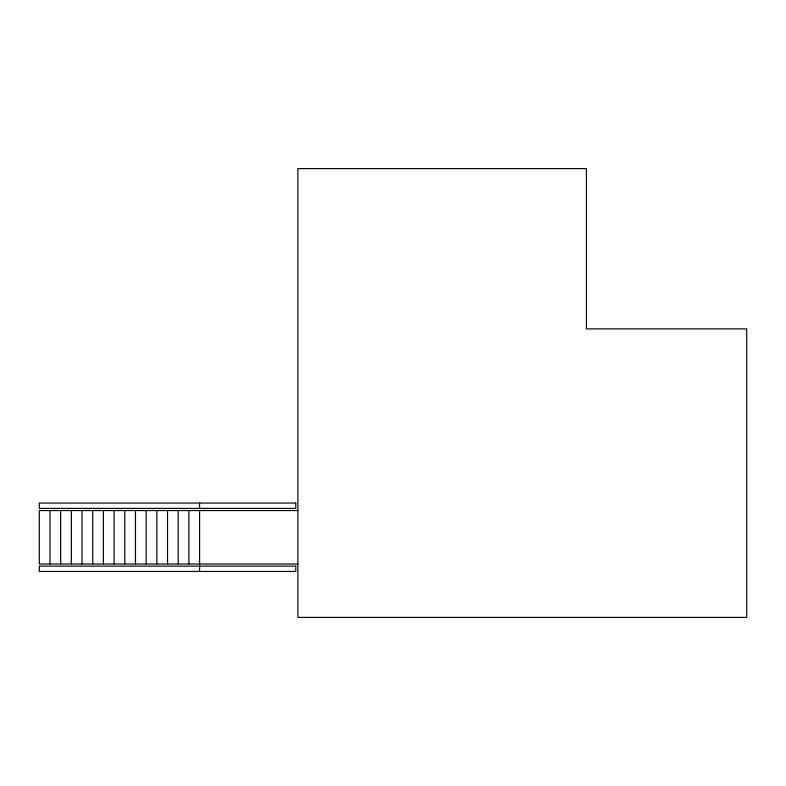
<?xml version="1.0" encoding="UTF-8"?>
<svg xmlns="http://www.w3.org/2000/svg" width="786" height="786" viewBox="0 0 786 786"><rect width="100%" height="100%" fill="white"/><g stroke="black" fill="none" stroke-linecap="round" stroke-linejoin="round"><path stroke-width="1.18" d="M297.894 510.546L39.3 510.546L39.3 563.975L297.894 563.975M199.585 503.06L199.585 508.404M199.585 510.546L199.585 563.975M199.585 566.107L199.585 571.451M188.905 510.546L188.905 563.975M178.216 510.546L178.216 563.975M167.526 510.546L167.526 563.975M156.846 510.546L156.846 563.975M146.157 510.546L146.157 563.975M135.477 510.546L135.477 563.975M124.787 510.546L124.787 563.975M114.098 510.546L114.098 563.975M103.418 510.546L103.418 563.975M92.728 510.546L92.728 563.975M82.039 510.546L82.039 563.975M71.359 510.546L71.359 563.975M60.669 510.546L60.669 563.975M49.99 510.546L49.99 563.975M586.415 168.597L297.894 168.597L297.894 617.403L746.7 617.403L746.7 328.882L586.415 328.882L586.415 168.597M295.762 503.06L39.3 503.06L39.3 508.404L295.762 508.404L295.762 503.06M295.762 566.107L39.3 566.107L39.3 571.451L295.762 571.451L295.762 566.107"/></g></svg>
